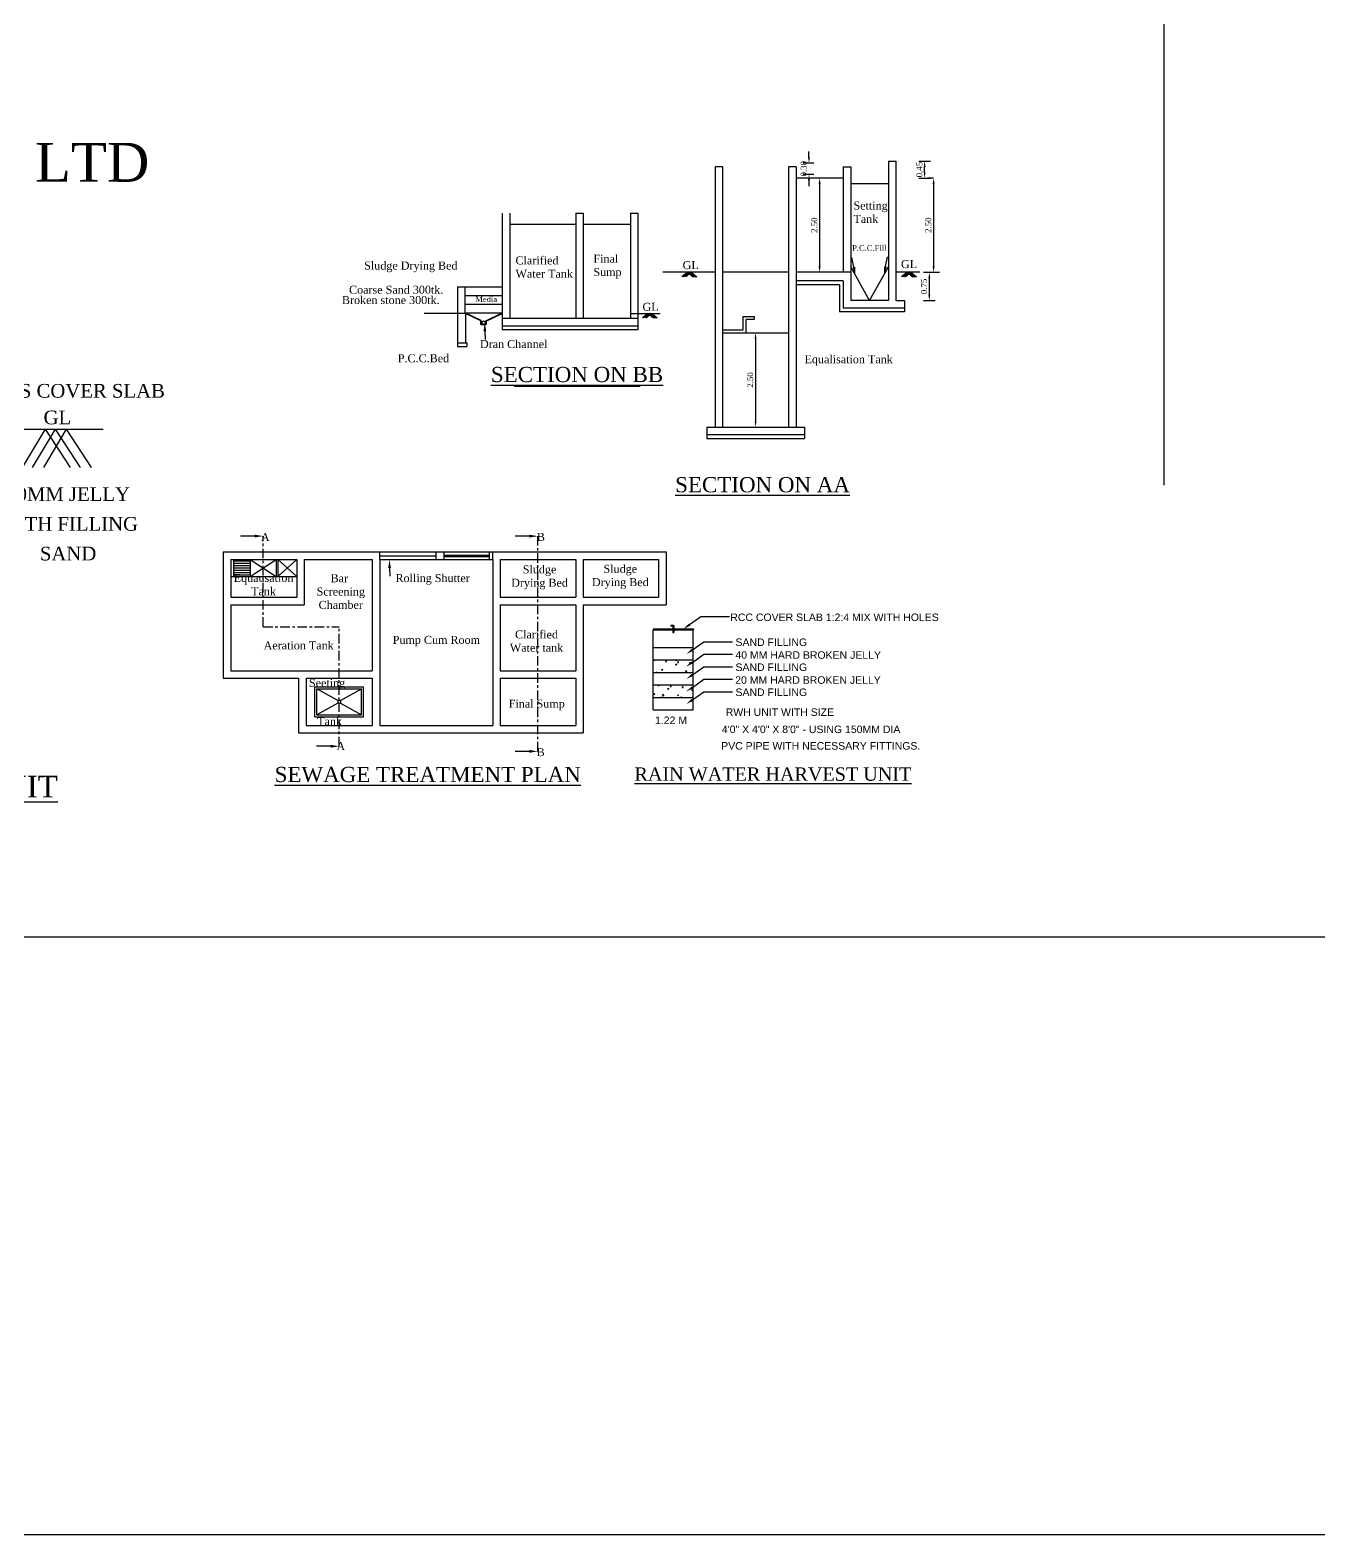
# Model space of a CAD drawing. Header units: metres. Extents: x -4258 to 185371, y -3317 to 113.
# Drawn here: x 4587.6 to 4638.4, y -740.3 to -681.1 of the extents above; entities that cross this region are included whole.
import ezdxf
from ezdxf import colors
from ezdxf.entities.mleader import LeaderData, LeaderLine
from ezdxf.math import Vec2, Vec3

# ---------------------------------------------------------------- set-up
doc = ezdxf.new("R2010")
doc.units = ezdxf.units.M
doc.header["$LTSCALE"] = 0.5
doc.header["$MEASUREMENT"] = 0
doc.linetypes.add('CENTER2', pattern=[1.125, 0.75, -0.125, 0.125, -0.125])
doc.styles.get("Standard").update_dxf_attribs({"font": 'times.ttf'})
doc.styles.add('style1', font='times.ttf', dxfattribs={"height": 11})
doc.styles.add('THILAK', font='arial.ttf', dxfattribs={"height": 8})
doc.dimstyles.new('STANDARD$0', dxfattribs={"dimscale": 0, "dimtxt": 9, "dimasz": 2, "dimexe": 2, "dimexo": 1, "dimgap": 0.5, "dimtad": 1, "dimdec": 1, "dimzin": 0, "dimdsep": 46, "dimlunit": 4, "dimtxsty": 'Standard', "dimblk1": 'ARCHTICK', "dimblk2": 'ARCHTICK', "dimsah": 1, "dimcen": 0, "dimdle": 1.5, "dimclrd": 1, "dimclre": 1, "dimclrt": 4, "dimadec": 0, "dimazin": 0, "dimtfac": 0.3, "dimtdec": 1, "dimtix": 1, "dimtmove": 0, "dimatfit": 3, "dimldrblk": 'ARCHTICK', "dimfxl": 0, "dimfrac": 2, "dimtolj": 1, "dimtzin": 0, "dimarcsym": 0})

# ---------------------------------------------------------------- blocks, each defined once
blk = doc.blocks.new('*D357')
at = {"color": 0, "linetype": 'Continuous', "lineweight": -2}
for p, q in [((4616.202, -692.988), (4616.432, -692.988)), ((4616.202, -693.218), (4616.202, -696.467)), ((4616.202, -696.697), (4616.432, -696.697))]:
    blk.add_line(p, q, dxfattribs=at)
for points in [[(4616.164, -693.218), (4616.24, -693.218), (4616.202, -692.988)], [(4616.164, -696.467), (4616.24, -696.467), (4616.202, -696.697)]]:
    blk.add_solid(points, dxfattribs=at)
at = {"layer": 'Defpoints', "color": 0, "linetype": 'Continuous', "lineweight": -2}
for p in [(4616.027, -692.988), (4616.027, -696.697), (4616.202, -696.697)]:
    blk.add_point(p, dxfattribs=at)
at = {"color": 0, "linetype": 'Continuous', "insert": (4615.995, -694.843), "char_height": 0.23, "attachment_point": 5, "rotation": 90}
blk.add_mtext('\\A1;2.50', dxfattribs=at)
blk = doc.blocks.new('*D358')
at = {"color": 0, "linetype": 'Continuous', "lineweight": -2}
for p, q in [((4618.724, -686.896), (4618.494, -686.896)), ((4618.724, -687.126), (4618.724, -690.375)), ((4618.724, -690.605), (4618.494, -690.605))]:
    blk.add_line(p, q, dxfattribs=at)
for points in [[(4618.686, -687.126), (4618.763, -687.126), (4618.724, -686.896)], [(4618.686, -690.375), (4618.763, -690.375), (4618.724, -690.605)]]:
    blk.add_solid(points, dxfattribs=at)
at = {"layer": 'Defpoints', "color": 0, "linetype": 'Continuous', "lineweight": -2}
for p in [(4618.724, -686.896), (4618.724, -690.605), (4618.724, -690.605)]:
    blk.add_point(p, dxfattribs=at)
at = {"color": 0, "linetype": 'Continuous', "insert": (4618.517, -688.75), "char_height": 0.23, "attachment_point": 5, "rotation": 90}
blk.add_mtext('\\A1;2.50', dxfattribs=at)
blk = doc.blocks.new('*D359')
at = {"color": 0, "linetype": 'Continuous', "lineweight": -2}
for p, q in [((4618.306, -686.077), (4618.306, -685.847)), ((4618.502, -686.307), (4618.076, -686.307)), ((4618.502, -686.752), (4618.076, -686.752)), ((4618.306, -686.982), (4618.306, -687.212))]:
    blk.add_line(p, q, dxfattribs=at)
for points in [[(4618.267, -686.077), (4618.344, -686.077), (4618.306, -686.307)], [(4618.267, -686.982), (4618.344, -686.982), (4618.306, -686.752)]]:
    blk.add_solid(points, dxfattribs=at)
at = {"layer": 'Defpoints', "color": 0, "linetype": 'Continuous', "lineweight": -2}
for p in [(4618.306, -686.307), (4618.732, -686.307), (4618.732, -686.752)]:
    blk.add_point(p, dxfattribs=at)
at = {"color": 0, "linetype": 'Continuous', "insert": (4618.098, -686.53), "char_height": 0.23, "attachment_point": 5, "rotation": 90}
blk.add_mtext('\\A1;0.30', dxfattribs=at)
blk = doc.blocks.new('*D365')
at = {"color": 0, "linetype": 'Continuous', "lineweight": -2}
for p, q in [((4622.813, -690.605), (4623.273, -690.605)), ((4623.043, -691.488), (4623.043, -690.835)), ((4622.813, -691.718), (4623.273, -691.718))]:
    blk.add_line(p, q, dxfattribs=at)
for points in [[(4623.004, -690.835), (4623.081, -690.835), (4623.043, -690.605)], [(4623.004, -691.488), (4623.081, -691.488), (4623.043, -691.718)]]:
    blk.add_solid(points, dxfattribs=at)
at = {"layer": 'Defpoints', "color": 0, "linetype": 'Continuous', "lineweight": -2}
for p in [(4621.728, -690.605), (4623.043, -690.605), (4621.728, -691.718)]:
    blk.add_point(p, dxfattribs=at)
at = {"color": 0, "linetype": 'Continuous', "insert": (4622.835, -691.161), "char_height": 0.23, "attachment_point": 5, "rotation": 90}
blk.add_mtext('\\A1;0.75', dxfattribs=at)
blk = doc.blocks.new('*D366')
at = {"color": 0, "linetype": 'Continuous', "lineweight": -2}
for p, q in [((4622.627, -686.228), (4623.087, -686.228)), ((4622.857, -686.666), (4622.857, -686.458)), ((4622.627, -686.896), (4623.087, -686.896))]:
    blk.add_line(p, q, dxfattribs=at)
for points in [[(4622.819, -686.458), (4622.895, -686.458), (4622.857, -686.228)], [(4622.819, -686.666), (4622.895, -686.666), (4622.857, -686.896)]]:
    blk.add_solid(points, dxfattribs=at)
at = {"layer": 'Defpoints', "color": 0, "linetype": 'Continuous', "lineweight": -2}
for p in [(4621.728, -686.228), (4622.857, -686.228), (4621.728, -686.896)]:
    blk.add_point(p, dxfattribs=at)
at = {"color": 0, "linetype": 'Continuous', "insert": (4622.65, -686.562), "char_height": 0.23, "attachment_point": 5, "rotation": 90}
blk.add_mtext('\\A1;0.45', dxfattribs=at)
blk = doc.blocks.new('*D367')
at = {"color": 0, "linetype": 'Continuous', "lineweight": -2}
for p, q in [((4623.212, -686.896), (4622.982, -686.896)), ((4623.212, -687.126), (4623.212, -690.375)), ((4622.982, -690.605), (4623.442, -690.605))]:
    blk.add_line(p, q, dxfattribs=at)
for points in [[(4623.173, -687.126), (4623.25, -687.126), (4623.212, -686.896)], [(4623.173, -690.375), (4623.25, -690.375), (4623.212, -690.605)]]:
    blk.add_solid(points, dxfattribs=at)
at = {"layer": 'Defpoints', "color": 0, "linetype": 'Continuous', "lineweight": -2}
for p in [(4623.212, -686.896), (4621.728, -690.605), (4623.212, -690.605)]:
    blk.add_point(p, dxfattribs=at)
at = {"color": 0, "linetype": 'Continuous', "insert": (4623.004, -688.75), "char_height": 0.23, "attachment_point": 5, "rotation": 90}
blk.add_mtext('\\A1;2.50', dxfattribs=at)

msp = doc.modelspace()

# ---------------------------------------------------------------- hatches: boundary and pattern name
h = msp.add_hatch()
h.set_pattern_fill('ANSI31', color=256, scale=0.741793, angle=135, style=0)
h.set_pattern_definition([(180, (-4564.4467, -733.02494), (0, -0.0927241869), [])])
h.paths.add_polyline_path([(4596.31578, -701.9101), (4595.64817, -701.9101), (4595.64817, -702.57772), (4596.31578, -702.57772)])

# ---------------------------------------------------------------- linework, layer by layer
at = {"linetype": 'ByBlock'}
msp.add_line((4632.27593, -543.18996), (4632.27593, -698.98515), dxfattribs=at)
at = {"ltscale": 0.5}
for p, q in [((4614.60727, -686.45086), (4614.60727, -696.69702)), ((4614.90399, -686.45086), (4614.60727, -686.45086)), ((4614.90399, -686.45086), (4614.90399, -696.69702)), ((4617.50026, -686.45086), (4617.50026, -696.69702)), ((4617.79698, -686.45086), (4617.50026, -686.45086)), ((4617.79698, -686.45086), (4617.79698, -690.6049)), ((4617.79698, -686.45086), (4617.79698, -696.69702)), ((4619.65146, -686.45086), (4619.65146, -690.6049)), ((4619.65146, -686.45086), (4619.94818, -686.45086)), ((4619.94818, -686.45086), (4619.94818, -691.71759)), ((4621.43177, -686.22832), (4621.43177, -691.71759)), ((4621.43177, -686.22832), (4621.72849, -686.22832)), ((4621.72849, -686.22832), (4621.72849, -691.71759)), ((4621.72849, -686.22832), (4621.72849, -686.89593)), ((4619.65146, -686.89593), (4617.79698, -686.89593)), ((4621.43177, -687.1203), (4619.94818, -687.1203)), ((4606.23207, -688.27573), (4606.23207, -692.87485)), ((4606.52879, -688.27573), (4606.52879, -692.42977)), ((4609.12507, -688.72081), (4606.52879, -688.72081)), ((4609.12507, -688.27573), (4609.12507, -692.42977)), ((4609.12507, -688.27573), (4609.42178, -688.27573)), ((4609.42178, -688.27573), (4609.42178, -692.42977)), ((4611.27627, -688.72081), (4609.42178, -688.72081)), ((4611.27627, -688.27573), (4611.27627, -688.72081)), ((4611.27627, -688.27573), (4611.57298, -688.27573)), ((4611.27627, -688.72081), (4611.27627, -692.42977)), ((4611.57298, -688.27573), (4611.57298, -688.72081)), ((4611.57298, -688.72081), (4611.57298, -692.87485)), ((4614.60727, -690.6049), (4612.55292, -690.6049)), ((4613.53131, -690.6049), (4613.30562, -690.77783)), ((4613.58009, -690.6049), (4613.35441, -690.77783)), ((4613.62888, -690.6049), (4613.40319, -690.77783)), ((4613.67766, -690.6049), (4613.45197, -690.77783)), ((4613.53021, -690.6049), (4613.74774, -690.77783)), ((4613.57789, -690.6049), (4613.79542, -690.77783)), ((4613.62557, -690.6049), (4613.8431, -690.77783)), ((4613.67325, -690.6049), (4613.89078, -690.77783)), ((4617.50026, -690.6049), (4614.90399, -690.6049)), ((4619.94818, -690.6049), (4617.79698, -690.6049)), ((4620.68998, -691.71759), (4619.94818, -690.39074)), ((4620.68998, -691.71759), (4621.43177, -690.39074)), ((4622.67104, -690.6049), (4621.72849, -690.6049)), ((4622.17761, -690.6049), (4621.95193, -690.77783)), ((4622.2264, -690.6049), (4622.00071, -690.77783)), ((4622.27518, -690.6049), (4622.04949, -690.77783)), ((4622.32397, -690.6049), (4622.09828, -690.77783)), ((4622.17651, -690.6049), (4622.39404, -690.77783)), ((4622.22419, -690.6049), (4622.44172, -690.77783)), ((4622.27187, -690.6049), (4622.4894, -690.77783)), ((4622.31955, -690.6049), (4622.53709, -690.77783)), ((4604.46669, -691.17987), (4604.46669, -693.53128)), ((4604.46669, -691.17987), (4606.23207, -691.17987)), ((4604.76341, -691.17987), (4604.76341, -692.22129)), ((4619.65146, -690.94382), (4617.79698, -690.94382)), ((4619.50311, -691.09217), (4617.79698, -691.09217)), ((4619.50311, -691.09217), (4619.50311, -692.16267)), ((4619.65146, -690.94382), (4619.65146, -692.01431)), ((4604.76341, -691.5211), (4606.23207, -691.5211)), ((4621.43177, -691.71759), (4619.94818, -691.71759)), ((4621.72849, -691.71759), (4622.06009, -691.71759)), ((4622.06009, -691.71759), (4622.06009, -692.16267)), ((4604.78008, -692.22129), (4603.15725, -692.22129)), ((4604.76341, -691.86232), (4606.23207, -691.86232)), ((4604.76341, -692.20355), (4606.23207, -692.20355)), ((4605.4032, -692.50422), (4604.77741, -692.20355)), ((4604.78008, -692.22129), (4604.78008, -693.38292)), ((4605.38836, -692.51355), (4604.78008, -692.22129)), ((4605.58627, -692.51355), (4606.23207, -692.20355)), ((4605.60111, -692.52288), (4606.23207, -692.22)), ((4611.27627, -692.22129), (4612.45347, -692.22129)), ((4611.97459, -692.22129), (4611.7489, -692.39422)), ((4612.02337, -692.22129), (4611.79768, -692.39422)), ((4612.07215, -692.22129), (4611.84647, -692.39422)), ((4612.12094, -692.22129), (4611.89525, -692.39422)), ((4611.97348, -692.22129), (4612.19101, -692.39422)), ((4612.02116, -692.22129), (4612.23869, -692.39422)), ((4612.06884, -692.22129), (4612.28638, -692.39422)), ((4612.11652, -692.22129), (4612.33406, -692.39422)), ((4615.71917, -692.86937), (4615.71917, -692.33843)), ((4615.71917, -692.33843), (4616.14749, -692.33843)), ((4616.14749, -692.33843), (4616.14749, -692.45712)), ((4622.06009, -692.16267), (4619.50311, -692.16267)), ((4622.06009, -692.01431), (4619.65146, -692.01431)), ((4605.38836, -692.66572), (4605.38836, -692.51355)), ((4605.38836, -692.66572), (4605.60111, -692.66572)), ((4605.4032, -692.65089), (4605.4032, -692.50422)), ((4605.4032, -692.65089), (4605.58627, -692.65089)), ((4605.58627, -692.51355), (4605.58627, -692.65089)), ((4605.60111, -692.52288), (4605.60111, -692.66572)), ((4611.57298, -692.42977), (4606.23207, -692.42977)), ((4611.57298, -692.72649), (4606.23207, -692.72649)), ((4611.57298, -692.87485), (4606.23207, -692.87485)), ((4614.90399, -692.86937), (4615.71917, -692.86937)), ((4615.83786, -692.98805), (4615.83786, -692.45712)), ((4616.14749, -692.45712), (4615.83786, -692.45712)), ((4604.46669, -693.38292), (4604.83516, -693.38292)), ((4604.46669, -693.53128), (4604.83516, -693.53128)), ((4604.83516, -693.38292), (4604.83516, -693.53128)), ((4614.90399, -692.98805), (4617.50026, -692.98805)), ((4614.28088, -696.69702), (4618.12337, -696.69702)), ((4614.28088, -696.69702), (4614.28088, -697.1421)), ((4614.28088, -696.99374), (4618.12337, -696.99374)), ((4618.12337, -696.69702), (4618.12337, -697.1421)), ((4614.28088, -697.1421), (4618.12337, -697.1421))]:
    msp.add_line(p, q, dxfattribs=at)
at = {"linetype": 'Continuous'}
msp.add_line((4606.69741, -695.0911), (4611.6624, -695.0911), dxfattribs=at)
for p, q in [((4585.42218, -696.7844), (4590.5274, -696.7844)), ((4588.2387, -696.7844), (4587.33734, -698.28529)), ((4588.63262, -696.7844), (4587.73125, -698.28529)), ((4589.06987, -696.7844), (4588.16851, -698.28529)), ((4588.2387, -696.7844), (4589.22161, -698.28529)), ((4588.63262, -696.7844), (4589.61552, -698.28529)), ((4589.06987, -696.7844), (4590.05277, -698.28529)), ((4595.25026, -701.61339), (4595.25026, -706.5834)), ((4595.25026, -701.61339), (4612.6824, -701.61339)), ((4601.40714, -701.9101), (4601.40714, -701.61339)), ((4601.40714, -701.76175), (4603.63252, -701.76175)), ((4603.63252, -701.9101), (4603.63252, -701.61339)), ((4603.94408, -701.9101), (4603.94408, -701.61339)), ((4603.94408, -701.73207), (4605.72438, -701.73207)), ((4603.94408, -701.79142), (4605.72438, -701.79142)), ((4605.72438, -701.9101), (4605.72438, -701.61339)), ((4605.8579, -701.9101), (4605.8579, -701.61339)), ((4612.6824, -701.61339), (4612.6824, -703.69041)), ((4595.54698, -701.9101), (4595.54698, -703.39369)), ((4595.54698, -701.9101), (4598.14325, -701.9101)), ((4595.64817, -701.9101), (4595.64817, -702.57772)), ((4596.31578, -701.9101), (4596.31578, -702.57772)), ((4596.31578, -702.57772), (4597.32728, -701.9101)), ((4596.31578, -701.9101), (4597.32728, -702.57772)), ((4597.32728, -701.9101), (4597.32728, -702.57772)), ((4597.40146, -701.9101), (4597.40146, -702.57772)), ((4597.40146, -702.57772), (4598.14325, -701.9101)), ((4597.40146, -701.9101), (4598.14325, -702.57772)), ((4598.14325, -701.9101), (4598.14325, -703.39369)), ((4598.43997, -701.9101), (4598.43997, -703.69041)), ((4598.43997, -701.9101), (4601.11043, -701.9101)), ((4601.11043, -701.9101), (4601.11043, -706.28669)), ((4601.40714, -701.9101), (4601.40714, -708.43789)), ((4601.40714, -701.9101), (4605.8579, -701.9101)), ((4605.8579, -701.9101), (4605.8579, -708.43789)), ((4606.15462, -701.9101), (4606.15462, -703.39369)), ((4606.15462, -701.9101), (4609.1218, -701.9101)), ((4609.1218, -701.9101), (4609.1218, -703.39369)), ((4609.41851, -701.9101), (4609.41851, -703.39369)), ((4609.41851, -701.9101), (4612.38569, -701.9101)), ((4612.38569, -701.9101), (4612.38569, -703.39369)), ((4595.54698, -702.57772), (4598.14325, -702.57772)), ((4595.54698, -703.39369), (4598.14325, -703.39369)), ((4606.15462, -703.39369), (4609.1218, -703.39369)), ((4609.41851, -703.39369), (4612.38569, -703.39369)), ((4595.54698, -703.69041), (4595.54698, -706.28669)), ((4595.54698, -703.69041), (4598.43997, -703.69041)), ((4606.15462, -703.69041), (4606.15462, -706.28669)), ((4606.15462, -703.69041), (4609.1218, -703.69041)), ((4609.1218, -703.69041), (4609.1218, -706.28669)), ((4609.41851, -703.69041), (4609.41851, -708.7346)), ((4609.41851, -703.69041), (4612.6824, -703.69041)), ((4613.6063, -704.47391), (4614.05377, -704.1576)), ((4614.05377, -704.1576), (4615.17782, -704.1576)), ((4612.1757, -704.64437), (4612.94679, -704.64437)), ((4612.1757, -704.67718), (4612.94679, -704.67718)), ((4612.97961, -704.50515), (4612.8634, -704.50515)), ((4612.8634, -704.50515), (4612.8634, -704.53796)), ((4612.94679, -704.53796), (4612.8634, -704.53796)), ((4612.94679, -704.53796), (4612.94679, -704.67718)), ((4612.94679, -704.67718), (4612.94679, -704.7836)), ((4612.94679, -704.7836), (4612.97961, -704.7836)), ((4612.97961, -704.50515), (4612.97961, -704.67718)), ((4612.97961, -704.64437), (4613.7507, -704.64437)), ((4612.97961, -704.67718), (4613.7507, -704.67718)), ((4612.97961, -704.67718), (4612.97961, -704.7836)), ((4613.7507, -707.82718), (4613.7507, -704.67718)), ((4612.1757, -705.36625), (4613.7507, -705.36625)), ((4613.71708, -705.46506), (4614.16455, -705.14875)), ((4614.16455, -705.14875), (4615.2886, -705.14875)), ((4612.1757, -705.85843), (4613.7507, -705.85843)), ((4612.19134, -705.87659), (4612.20657, -705.85843)), ((4612.19134, -705.87658), (4612.23057, -705.88002)), ((4612.23052, -705.88009), (4612.22652, -705.85843)), ((4612.66204, -705.91777), (4612.69368, -705.88006)), ((4612.66204, -705.91777), (4612.70127, -705.9212)), ((4612.70122, -705.92127), (4612.69363, -705.88013)), ((4613.05458, -705.87316), (4613.11295, -705.88221)), ((4613.05675, -705.87088), (4613.0687, -705.85843)), ((4613.11291, -705.88217), (4613.11015, -705.85843)), ((4613.13275, -705.95895), (4613.16438, -705.92124)), ((4613.13275, -705.95895), (4613.17197, -705.96238)), ((4613.17192, -705.96245), (4613.16434, -705.92132)), ((4613.60345, -706.00013), (4613.63509, -705.96243)), ((4613.60345, -706.00013), (4613.64267, -706.00356)), ((4613.64263, -706.00363), (4613.63504, -705.9625)), ((4613.71708, -705.95724), (4614.16455, -705.64094)), ((4614.16455, -705.64094), (4615.2886, -705.64094)), ((4595.25026, -706.5834), (4598.21743, -706.5834)), ((4595.54698, -706.28669), (4601.11043, -706.28669)), ((4598.21743, -706.5834), (4598.21743, -708.7346)), ((4598.51415, -706.5834), (4598.51415, -708.43789)), ((4598.51415, -706.5834), (4601.11043, -706.5834)), ((4601.11043, -706.5834), (4601.11043, -708.43789)), ((4606.15462, -706.28669), (4609.1218, -706.28669)), ((4606.15462, -706.5834), (4606.15462, -708.43789)), ((4606.15462, -706.5834), (4609.1218, -706.5834)), ((4609.1218, -706.5834), (4609.1218, -708.43789)), ((4612.1757, -706.35062), (4613.7507, -706.35062)), ((4612.29884, -706.35062), (4612.31404, -706.33251)), ((4612.31731, -706.35062), (4612.31399, -706.33258)), ((4612.50629, -706.24781), (4612.55224, -706.23018)), ((4612.50629, -706.24781), (4612.53894, -706.26983)), ((4612.53888, -706.26984), (4612.55218, -706.23018)), ((4613.05769, -706.03615), (4613.10364, -706.01851)), ((4613.05769, -706.03615), (4613.09033, -706.05817)), ((4613.09027, -706.05818), (4613.10358, -706.01852)), ((4613.44941, -706.30037), (4613.49536, -706.28273)), ((4613.44941, -706.30037), (4613.48205, -706.32239)), ((4613.48199, -706.3224), (4613.4953, -706.28274)), ((4613.71708, -706.44943), (4614.16455, -706.13313)), ((4614.16455, -706.13313), (4615.2886, -706.13313)), ((4598.85537, -708.09666), (4598.85537, -706.92463)), ((4598.85537, -706.92463), (4600.7692, -706.92463)), ((4598.92955, -708.02248), (4598.92955, -706.99881)), ((4598.92955, -706.99881), (4600.69502, -706.99881)), ((4599.76036, -707.45872), (4598.92955, -706.99881)), ((4599.86421, -707.45872), (4600.69502, -706.99881)), ((4600.69502, -708.02248), (4600.69502, -706.99881)), ((4600.7692, -708.09666), (4600.7692, -706.92463)), ((4612.1757, -706.84281), (4613.7507, -706.84281)), ((4612.18694, -707.19957), (4612.23289, -707.18194)), ((4612.21953, -707.2216), (4612.23283, -707.18194)), ((4612.37345, -706.86384), (4612.3911, -706.84281)), ((4612.37345, -706.86384), (4612.41268, -706.86727)), ((4612.41263, -706.86734), (4612.40811, -706.84281)), ((4612.73834, -706.98791), (4612.78429, -706.97027)), ((4612.73834, -706.98791), (4612.77098, -707.00993)), ((4612.77092, -707.00994), (4612.78423, -706.97028)), ((4612.84416, -706.90502), (4612.87579, -706.86732)), ((4612.84416, -706.90502), (4612.88338, -706.90845)), ((4612.88333, -706.90852), (4612.87574, -706.86739)), ((4613.31486, -706.9462), (4613.34649, -706.9085)), ((4613.31486, -706.9462), (4613.35408, -706.94963)), ((4613.35403, -706.9497), (4613.34645, -706.90857)), ((4613.68145, -707.04047), (4613.7274, -707.02283)), ((4613.68146, -707.04047), (4613.7141, -707.06249)), ((4613.71404, -707.06249), (4613.72735, -707.02284)), ((4613.71708, -706.94162), (4614.16455, -706.62531)), ((4613.71708, -707.43381), (4614.16455, -707.1175)), ((4614.16455, -706.62531), (4615.2886, -706.62531)), ((4614.16455, -707.1175), (4615.2886, -707.1175)), ((4599.76036, -707.56257), (4598.92955, -708.02248)), ((4599.76036, -707.45872), (4599.76036, -707.56257)), ((4599.86421, -707.45872), (4599.76036, -707.45872)), ((4599.86421, -707.56257), (4599.76036, -707.56257)), ((4599.86421, -707.45872), (4599.86421, -707.56257)), ((4599.86421, -707.56257), (4600.69502, -708.02248)), ((4612.1757, -707.335), (4613.7507, -707.335)), ((4612.18694, -707.19957), (4612.21959, -707.22159)), ((4612.48336, -707.335), (4612.49615, -707.31976)), ((4612.4989, -707.335), (4612.4961, -707.31983)), ((4612.52821, -707.26032), (4612.58658, -707.26937)), ((4612.53039, -707.25803), (4612.5815, -707.20476)), ((4612.58655, -707.26933), (4612.5793, -707.207)), ((4613.13006, -707.25213), (4613.17601, -707.23449)), ((4613.13006, -707.25213), (4613.1627, -707.27415)), ((4613.16264, -707.27416), (4613.17595, -707.2345)), ((4613.26114, -707.335), (4613.28188, -707.31338)), ((4613.28193, -707.335), (4613.27967, -707.31562)), ((4598.85537, -708.09666), (4600.7692, -708.09666)), ((4598.92955, -708.02248), (4600.69502, -708.02248)), ((4612.1757, -707.82718), (4613.7507, -707.82718)), ((4598.21743, -708.7346), (4609.41851, -708.7346)), ((4598.51415, -708.43789), (4601.11043, -708.43789)), ((4601.40714, -708.43789), (4605.8579, -708.43789)), ((4606.15462, -708.43789), (4609.1218, -708.43789))]:
    msp.add_line(p, q)
at = {"linetype": 'CENTER2'}
for p, q in [((4596.82153, -704.55796), (4596.82153, -700.98776)), ((4607.63821, -709.46048), (4607.63821, -700.98993)), ((4596.82153, -704.55796), (4599.81229, -704.55796)), ((4599.81229, -709.25945), (4599.81229, -704.55796))]:
    msp.add_line(p, q, dxfattribs=at)
at = {"lineweight": -2}
msp.add_line((4612.1757, -707.82718), (4612.1757, -704.67718), dxfattribs=at)
at = {"linetype": 'ByBlock'}
for points in [[(4490.72084, -509.77527), (5188.52751, -509.77527), (5188.52751, -740.30062), (4490.72084, -740.30062)], [(4503.93637, -531.1394), (4727.13965, -531.1394), (4727.13965, -716.77649), (4503.93637, -716.77649)]]:
    msp.add_lwpolyline(points, close=True, dxfattribs=at)
at = {"ltscale": 0.5}
msp.add_circle((4605.49531, -692.58409), 0.0668, dxfattribs=at)
msp.add_arc((4613.7507, -704.66078), 0.01641, 270, 90)
for points in [[(4613.63471, -704.5141), (4613.57789, -704.43372), (4613.36515, -704.64437)], [(4613.74549, -705.50525), (4613.68867, -705.42487), (4613.47593, -705.63552)], [(4613.74549, -705.99744), (4613.68867, -705.91705), (4613.47593, -706.12771)], [(4613.74549, -706.48962), (4613.68867, -706.40924), (4613.47593, -706.61989)], [(4613.74549, -706.98181), (4613.68867, -706.90143), (4613.47593, -707.11208)], [(4613.74549, -707.474), (4613.68867, -707.39362), (4613.47593, -707.60427)]]:
    msp.add_solid(points)

# ---------------------------------------------------------------- texts
at = {"style": 'THILAK'}
for s, height, p in [('RCC COVER SLAB 1:2:4 MIX WITH HOLES', 0.2953125, (4615.20821, -704.33063)), ('SAND FILLING', 0.2953125, (4615.41226, -705.31224)), ('40 MM HARD BROKEN JELLY', 0.2953125, (4615.40854, -705.817)), ('SAND FILLING', 0.2953125, (4615.41226, -706.29662)), ('20 MM HARD BROKEN JELLY', 0.2953125, (4615.40169, -706.80137)), ('SAND FILLING', 0.2953125, (4615.41226, -707.28099)), (' RWH UNIT WITH SIZE', 0.2953125, (4614.91411, -708.06425)), ('1.22 M', 0.295312, (4612.2445, -708.38462)), ('4\'0" X 4\'0" X 8\'0" - USING 150MM DIA', 0.2953125, (4614.87623, -708.74198)), ('PVC PIPE WITH NECESSARY FITTINGS.', 0.2953125, (4614.84964, -709.39159))]:
    msp.add_text(s, height=height, dxfattribs=at).set_placement(p)
msp.add_text('%%URAIN WATER HARVEST UNIT', height=0.525).set_placement((4611.43516, -710.61795))
at = {"linetype": 'ByBlock', "insert": (4550.77987, -685.50938), "char_height": 1.5333333, "width": 80.6052975, "attachment_point": 1}
msp.add_mtext('\\A1;M/S ALOK MASTER BATCHESPVT LTD', dxfattribs=at)
at = {"ltscale": 0.5, "style": 'style1'}
for s, insert, char_height, width, attachment_point in [('Setting \\PTank', (4620.05593, -687.82065), 0.315, 4.118387, 1), ('Clarified\\PWater Tank', (4606.75458, -689.97974), 0.315, 4.118387, 1), ('Final\\PSump', (4609.82078, -689.91222), 0.315, 4.118387, 1), ('P.C.C.Fill', (4620.00421, -689.5342), 0.222538, 4.118387, 1), ('Sludge Drying Bed', (4600.79771, -690.1829), 0.315, 4.118387, 1), ('GL', (4613.33244, -690.16423), 0.315, 4.118387, 1), ('GL', (4621.92715, -690.12456), 0.315, 4.118387, 1), ('Coarse Sand 300tk.', (4600.20095, -691.13316), 0.315, 4.118387, 1), ('Broken stone 300tk.', (4599.92174, -691.53912), 0.315, 4.118387, 1), ('Media', (4605.60079, -691.55383), 0.222538, 1.0389436, 2), ('GL', (4611.75363, -691.8049), 0.315, 4.118387, 1), ('Dran Channel', (4605.35378, -693.27135), 0.315, 4.118387, 1), ('P.C.C.Bed', (4602.11896, -693.83194), 0.315, 4.118387, 1), ('Equalisation Tank', (4618.13, -693.86862), 0.315, 4.118387, 1), ('A', (4596.90486, -700.86996), 0.315, 4.118387, 2), ('B', (4607.75121, -700.86141), 0.315, 4.118387, 2), ('Sludge \\PDrying Bed', (4607.69989, -702.14087), 0.315, 4.118387, 2), ('Sludge \\PDrying Bed', (4610.87871, -702.11705), 0.315, 4.118387, 2), ('Equausation \\PTank', (4596.83631, -702.47693), 0.315, 4.118387, 2), ('Bar\\P Screening\\P Chamber', (4599.8164, -702.48745), 0.315, 4.118387, 2), ('Rolling Shutter', (4603.49074, -702.48232), 0.315, 4.118387, 2), ('Clarified \\PWater tank', (4607.58036, -704.69945), 0.315, 4.118387, 2), ('Aeration Tank', (4598.2175, -705.13215), 0.315, 4.118387, 2), ('Pump Cum Room', (4603.63882, -704.914), 0.315, 4.118387, 2), ('Seeting ', (4599.33659, -706.60762), 0.315, 4.118387, 2), ('Final Sump', (4607.58935, -707.42455), 0.315, 4.118387, 2), ('Tank', (4599.43697, -708.12135), 0.315, 4.118387, 2), ('A', (4599.87749, -709.09781), 0.315, 4.118387, 2), ('B', (4607.74518, -709.33401), 0.315, 4.118387, 2)]:
    msp.add_mtext(s, dxfattribs=dict(at, insert=insert, char_height=char_height, width=width, attachment_point=attachment_point))
at = {"linetype": 'Continuous', "attachment_point": 2, "line_spacing_factor": 1.3, "style": 'style1'}
for s, insert, char_height, width in [('{\\LSECTION ON BB}', (4609.17581, -694.32807), 0.5985, 21.3455316), ('{\\fTimes New Roman|b0|i0|c0|p18;PORES COVER SLAB}', (4589.05656, -695.00005), 0.54, 24.3948932), ('{\\fTimes New Roman|b0|i0|c0|p18;GL}', (4588.71993, -696.04833), 0.54, 24.3948932), ('{\\LSECTION ON AA}', (4616.47841, -698.66478), 0.5985, 21.3455316), ('{\\fTimes New Roman|b0|i0|c0|p18;20MM JELLY \\PWITH FILLING \\PSAND}', (4589.14393, -699.06588), 0.54, 24.3948932), ('{\\fTimes New Roman|b0|i0|c0|p18;\\LRAINWATER\\PHARVESTINGUNIT}', (4583.07147, -708.56809), 0.855, 24.3948932), ('{\\LSEWAGE TREATMENT PLAN}', (4603.29903, -710.07087), 0.5985, 21.3455316)]:
    msp.add_mtext(s, dxfattribs=dict(at, insert=insert, char_height=char_height, width=width))

# ---------------------------------------------------------------- dimensions: what is measured, and where the dimension line sits
at = {"linetype": 'Continuous'}
for base, p1, p2, text, picture, middle in [((4618.30551, -686.30722), (4618.73233, -686.7523), (4618.73233, -686.30722), '0.30', '*D359', (4618.30551, -686.52976)), ((4622.85689, -686.22832), (4621.72849, -686.89593), (4621.72849, -686.22832), '0.45', '*D366', (4622.85689, -686.56213)), ((4623.04263, -690.6049), (4621.72849, -691.71759), (4621.72849, -690.6049), '0.75', '*D365', (4623.04263, -691.16125))]:
    dim = msp.add_linear_dim(base=base, p1=p1, p2=p2, angle=90, text=text, dimstyle='STANDARD$0', override={"dimscale": 1, "dimtxt": 0.23, "dimasz": 0.23, "dimexe": 0.23, "dimexo": 0.23, "dimgap": 0.09, "dimdec": 2, "dimlunit": 2, "dimsah": 0, "dimcen": 0.09, "dimdle": 0, "dimclrd": 0, "dimclre": 0, "dimclrt": 0, "dimtfac": 1, "dimtdec": 2, "dimtix": 0, "dimtofl": 0, "dimfxl": 0.23, "dimfxlon": 1, "dimfrac": 0}, dxfattribs=at)
    dim.commit()
    dim.dimension.update_dxf_attribs({"geometry": picture, "text_midpoint": middle, "dimtype": 160})
for base, p1, p2, picture, middle in [((4618.72422, -690.6049), (4618.72422, -686.89593), (4618.72422, -690.6049), '*D358', (4618.5169, -688.75042)), ((4623.21176, -690.6049), (4623.21176, -686.89593), (4621.72849, -690.6049), '*D367', (4623.00444, -688.75042)), ((4616.20212, -696.69702), (4616.02678, -692.98805), (4616.02678, -696.69702), '*D357', (4615.9948, -694.84254))]:
    dim = msp.add_linear_dim(base=base, p1=p1, p2=p2, angle=90, text='2.50', dimstyle='STANDARD$0', override={"dimscale": 1, "dimtxt": 0.23, "dimasz": 0.23, "dimexe": 0.23, "dimexo": 0.23, "dimgap": 0.09, "dimdec": 2, "dimlunit": 2, "dimsah": 0, "dimcen": 0.09, "dimdle": 0, "dimclrd": 0, "dimclre": 0, "dimclrt": 0, "dimtfac": 1, "dimtdec": 2, "dimtix": 0, "dimtofl": 0, "dimfxl": 0.23, "dimfxlon": 1, "dimfrac": 0}, dxfattribs=at)
    dim.commit()
    dim.dimension.update_dxf_attribs({"geometry": picture, "text_midpoint": middle})

# ---------------------------------------------------------------- leaders
at = {"ltscale": 0.5}
ml = msp.add_multileader_mtext('Standard', dxfattribs=at)
ml.set_content('')
ml.set_leader_properties(color=256, linetype='ByLayer', lineweight=-1)
ml.build(insert=Vec2(0, 0))
ml.multileader.update_dxf_attribs({"has_dogleg": 0, "text_right_attachment_type": 6, "dogleg_length": 0, "arrow_head_size": 0.33381})
ctx = ml.context
ctx.base_point, ctx.char_height, ctx.arrow_head_size, ctx.landing_gap_size, ctx.plane_origin = Vec3(4621.39658, -689.99927), 0.33381, 0.33381, 0.00334, Vec3(4621.25446, -690.7079)
ctx.right_attachment = 6
notes = []
notes.append((ctx, [(0, (1, 1, 0), (4621.39658, -689.99927), (-1, 0), 0, [(0, [(4621.25446, -690.7079)], 0, [])])]))
ctx.mtext, ml.multileader.dxf.content_type = None, 0
ml = msp.add_multileader_mtext('Standard', dxfattribs=at)
ml.set_content('')
ml.set_leader_properties(color=256, linetype='ByLayer', lineweight=-1)
ml.build(insert=Vec2(0, 0))
ml.multileader.update_dxf_attribs({"has_dogleg": 0, "text_right_attachment_type": 6, "dogleg_length": 0, "arrow_head_size": 0.33381})
ctx = ml.context
ctx.base_point, ctx.char_height, ctx.arrow_head_size, ctx.landing_gap_size, ctx.plane_origin = Vec3(4619.99336, -690.01716), 0.33381, 0.33381, 0.00334, Vec3(4620.13549, -690.72578)
ctx.right_attachment = 6
notes.append((ctx, [(1, (1, 1, 0), (4619.99336, -690.01716), (-1, 0), 0, [(0, [(4620.13549, -690.72578)], 0, [])])]))
ctx.mtext, ml.multileader.dxf.content_type = None, 0
ml = msp.add_multileader_mtext('Standard', dxfattribs=at)
ml.set_content('')
ml.set_leader_properties(color=256, linetype='ByLayer', lineweight=-1)
ml.build(insert=Vec2(0, 0))
ml.multileader.update_dxf_attribs({"has_dogleg": 0, "text_right_attachment_type": 6, "dogleg_length": 0, "arrow_head_size": 0.33381})
ctx = ml.context
ctx.base_point, ctx.char_height, ctx.arrow_head_size, ctx.landing_gap_size, ctx.plane_origin = Vec3(4605.55919, -693.24393), 0.33381, 0.33381, 0.00334, Vec3(4605.53953, -692.59324)
ctx.right_attachment = 6
notes.append((ctx, [(0, (1, 1, 0), (4605.55919, -693.24393), (1, 0), 0, [(0, [(4605.53953, -692.59324)], 0, [])])]))
ctx.mtext, ml.multileader.dxf.content_type = None, 0
ml = msp.add_multileader_mtext('Standard', dxfattribs=at)
ml.set_content('')
ml.set_leader_properties(color=256, linetype='ByLayer', lineweight=-1)
ml.build(insert=Vec2(0, 0))
ml.multileader.update_dxf_attribs({"has_dogleg": 0, "text_right_attachment_type": 6, "dogleg_length": 0, "arrow_head_size": 0.33381})
ctx = ml.context
ctx.base_point, ctx.char_height, ctx.arrow_head_size, ctx.landing_gap_size, ctx.plane_origin = Vec3(4595.92546, -700.98776), 0.33381, 0.33381, 0.00334, Vec3(4596.82153, -700.98776)
ctx.right_attachment = 6
notes.append((ctx, [(0, (1, 1, 0), (4595.92546, -700.98776), (-1, 0), 0, [(0, [(4596.82153, -700.98776)], 0, [])])]))
ctx.mtext, ml.multileader.dxf.content_type = None, 0
ml = msp.add_multileader_mtext('Standard', dxfattribs=at)
ml.set_content('')
ml.set_leader_properties(color=256, linetype='ByLayer', lineweight=-1)
ml.build(insert=Vec2(0, 0))
ml.multileader.update_dxf_attribs({"has_dogleg": 0, "text_right_attachment_type": 6, "dogleg_length": 0, "arrow_head_size": 0.33381})
ctx = ml.context
ctx.base_point, ctx.char_height, ctx.arrow_head_size, ctx.landing_gap_size, ctx.plane_origin = Vec3(4606.74214, -700.98993), 0.33381, 0.33381, 0.00334, Vec3(4607.63821, -700.98993)
ctx.right_attachment = 6
notes.append((ctx, [(0, (1, 1, 0), (4606.74214, -700.98993), (-1, 0), 0, [(0, [(4607.63821, -700.98993)], 0, [])])]))
ctx.mtext, ml.multileader.dxf.content_type = None, 0
ml = msp.add_multileader_mtext('Standard', dxfattribs=at)
ml.set_content('')
ml.set_leader_properties(color=256, linetype='ByLayer', lineweight=-1)
ml.build(insert=Vec2(0, 0))
ml.multileader.update_dxf_attribs({"has_dogleg": 0, "text_right_attachment_type": 6, "dogleg_length": 0, "arrow_head_size": 0.33381})
ctx = ml.context
ctx.base_point, ctx.char_height, ctx.arrow_head_size, ctx.landing_gap_size, ctx.plane_origin = Vec3(4601.80825, -702.5608), 0.33381, 0.33381, 0.00334, Vec3(4601.78859, -701.9101)
ctx.right_attachment = 6
notes.append((ctx, [(0, (1, 1, 0), (4601.80825, -702.5608), (1, 0), 0, [(0, [(4601.78859, -701.9101)], 0, [])])]))
ctx.mtext, ml.multileader.dxf.content_type = None, 0
ml = msp.add_multileader_mtext('Standard', dxfattribs=at)
ml.set_content('')
ml.set_leader_properties(color=256, linetype='ByLayer', lineweight=-1)
ml.build(insert=Vec2(0, 0))
ml.multileader.update_dxf_attribs({"has_dogleg": 0, "text_right_attachment_type": 6, "dogleg_length": 0, "arrow_head_size": 0.33381})
ctx = ml.context
ctx.base_point, ctx.char_height, ctx.arrow_head_size, ctx.landing_gap_size, ctx.plane_origin = Vec3(4598.91622, -709.25945), 0.33381, 0.33381, 0.00334, Vec3(4599.81229, -709.25945)
ctx.right_attachment = 6
notes.append((ctx, [(0, (1, 1, 0), (4598.91622, -709.25945), (-1, 0), 0, [(0, [(4599.81229, -709.25945)], 0, [])])]))
ctx.mtext, ml.multileader.dxf.content_type = None, 0
ml = msp.add_multileader_mtext('Standard', dxfattribs=at)
ml.set_content('')
ml.set_leader_properties(color=256, linetype='ByLayer', lineweight=-1)
ml.build(insert=Vec2(0, 0))
ml.multileader.update_dxf_attribs({"has_dogleg": 0, "text_right_attachment_type": 6, "dogleg_length": 0, "arrow_head_size": 0.33381})
ctx = ml.context
ctx.base_point, ctx.char_height, ctx.arrow_head_size, ctx.landing_gap_size, ctx.plane_origin = Vec3(4606.74214, -709.46048), 0.33381, 0.33381, 0.00334, Vec3(4607.63821, -709.46048)
ctx.right_attachment = 6
notes.append((ctx, [(0, (1, 1, 0), (4606.74214, -709.46048), (-1, 0), 0, [(0, [(4607.63821, -709.46048)], 0, [])])]))
ctx.mtext, ml.multileader.dxf.content_type = None, 0
for ctx, leaders in notes:
    for number, flags, end, landing, length, lines in leaders:
        leader = LeaderData()
        leader.index, (leader.has_last_leader_line, leader.has_dogleg_vector, leader.attachment_direction) = number, flags
        leader.last_leader_point, leader.dogleg_vector, leader.dogleg_length = Vec3(end), Vec3(landing), length
        for number, points, colour, breaks in lines:
            line = LeaderLine()
            line.index, line.vertices, line.color, line.breaks = number, Vec3.list(points), colors.encode_raw_color(colour), breaks
            leader.lines.append(line)
        ctx.leaders.append(leader)

doc.saveas('drawing.dxf')
